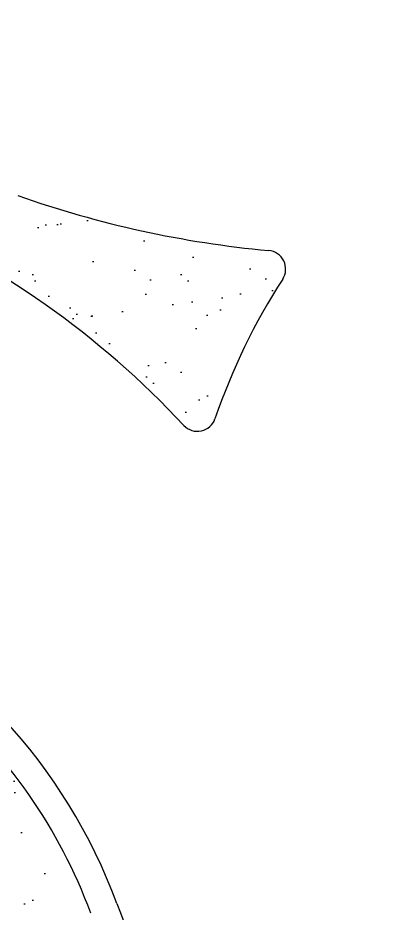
# Model space of a CAD drawing. Header units: metres. Extents: x 324293 to 653279, y 3585589 to 7191434.
# Drawn here: x 334569.06 to 334578.83, y 3600496.52 to 3600520.69 of the extents above; entities that cross this region are included whole.
import ezdxf

# ---------------------------------------------------------------- set-up
doc = ezdxf.new("R2010")
doc.units = ezdxf.units.M
for name, color, linetype in [('asfalt tarahi', 1, 'Continuous'), ('cahman', 80, 'Continuous'), ('shouldr', 6, 'Continuous')]:
    doc.layers.add(name, color=color, linetype=linetype)
pattern_1 = [(37.949870306, (28282.7474, -2517.6114), (-0.0781201379, 1.9262697745), [0, -1.52, 0, -1.7, 0, -1.625]), (7.94987031, (28282.7474, -2517.6114), (1.7475636851, 2.8359547187), [0, -0.82, 0, -1.37, 0, -0.525]), (327.949870306, (28281.5175, -2517.6211), (3.1140014368, 0.0301099917), [0, -0.5, 0, -1.8, 0, -2.35]), (317.94987031, (28281.5175, -2517.621), (2.9991427517, 0.901251527), [0, -0.25, 0, -1.18, 0, -1.35])]

msp = doc.modelspace()

# ---------------------------------------------------------------- hatches: boundary and pattern name
at = {"layer": 'cahman'}
h = msp.add_hatch(dxfattribs=at)
h.set_pattern_fill('AR-SAND', color=256, angle=0.44987, style=0)
h.set_pattern_definition(pattern_1)
edge = h.paths.add_edge_path()
edge.add_arc((334555.90415, 3600493.26415), 24.09225, 42.958987, 66.648403)
edge.add_line((334522.99831, 3600532.82673), (334565.45366, 3600515.383))
edge.add_arc((334523.52697, 3600533.61501), 0.94914, 77.927493, 237.18332)
edge.add_line((334523.72548, 3600534.54316), (334569.05913, 3600515.88801))
edge.add_arc((334578.46954, 3600542.62966), 28.3491, 250.612985, 264.640178)
edge.add_arc((334575.77932, 3600513.90629), 0.5, 327.174856, 445.166621)
edge.add_arc((334590.65309, 3600504.31155), 17.19995, 147.174856, 161.169571)
edge.add_arc((334573.90048, 3600510.02454), 0.5, 223.177805, 341.169571)
h = msp.add_hatch(dxfattribs=at)
h.set_pattern_fill('AR-SAND', color=256, angle=0.44987, style=0)
h.set_pattern_definition(pattern_1)
edge = h.paths.add_edge_path()
edge.add_arc((334577.86514, 3600477.82431), 5.90511, 241.246107, 352.235974)
edge.add_arc((334573.11315, 3600476.867), 10.6, 0.714798, 48.75251)
edge.add_arc((334591.28317, 3600504.00659), 21.59995, 200.290079, 223.741452)
edge.add_arc((334626.28674, 3600537.50521), 70.05, 223.7414517, 228.7525105)
edge.add_arc((334557.50045, 3600491.49989), 14.42351, 20.352448, 49.097561)
edge.add_line((334566.94458, 3600502.40155), (334550.24911, 3600509.26559))
edge.add_line((334550.24911, 3600509.26559), (334540.68073, 3600493.52743))
edge.add_line((334540.68073, 3600493.52743), (334575.0245, 3600472.64733))

# ---------------------------------------------------------------- linework, layer by layer
at = {"layer": 'asfalt tarahi', "color": 1, "elevation": 1313.25213}
msp.add_lwpolyline([(334571.72698, 3600496.77638, 0.10268456), (334576.21977, 3600489.59082, 0.02186835), (334580.59636, 3600485.40071, 0.02186835)], format="xyb", dxfattribs=at)
at = {"layer": 'asfalt tarahi', "color": 1}
for centre, radius, start, end in [((334578.46954, 3600542.62966, 1313.25213), 28.3491, 250.612985, 264.640178), ((334555.90415, 3600493.26415, 1313.25213), 24.09225, 42.958987, 66.648403), ((334575.77932, 3600513.90629, 1313.25213), 0.5, 327.174856, 85.166621), ((334590.65309, 3600504.31155, 1313.25213), 17.19995, 147.174856, 161.169571), ((334573.90048, 3600510.02454, 1313.25213), 0.5, 223.177805, 341.169571), ((334557.61085, 3600491.55745, 1313.25213), 15.05, 20.290079, 65.226232)]:
    msp.add_arc(centre, radius, start, end, dxfattribs=at)
at = {"layer": 'shouldr'}
msp.add_arc((334557.50045, 3600491.49989, 1313.25213), 14.42351, 20.352448, 49.097561, dxfattribs=at)

doc.saveas('drawing.dxf')
